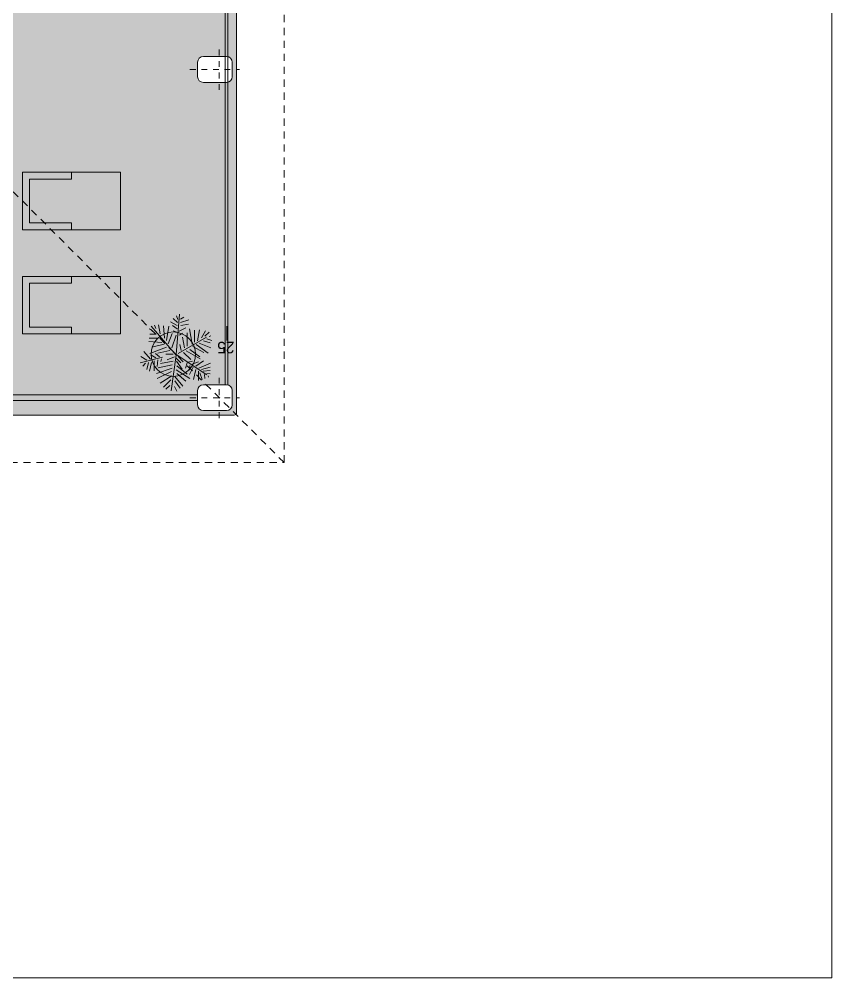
# Model space of a CAD drawing. Header units: metres. Extents: x 113 to 2416, y -346 to 476.
# Drawn here: x 230.86 to 244.97, y -177.08 to -160.43 of the extents above; entities that cross this region are included whole.
import ezdxf

# ---------------------------------------------------------------- set-up
doc = ezdxf.new("R2010")
doc.units = ezdxf.units.M
for name, pattern in [('0', [0]), ('CONTINUA', [0]), ('DASHED', [0.75, 0.5, -0.25]), ('HIDDEN2', [0.1875, 0.125, -0.0625])]:
    doc.linetypes.add(name, pattern=pattern)
doc.layers.get('0').update_dxf_attribs({"color": 250, "linetype": '0', "lineweight": 20})
doc.layers.get('Defpoints').update_dxf_attribs({"color": 6})
for name, color, linetype, lineweight in [('3.13 T.PRSENTACION', 252, 'CONTINUA', 0), ('A-WALL', 250, 'Continuous', 20), ('baños', 140, 'Continuous', 0), ('EJES', 43, 'DASHED', 0), ('MOBILIARIOS', 252, 'Continuous', 0), ('muros bajitos', 252, 'Continuous', 5), ('piso', 253, 'Continuous', 0), ('SE-3', 253, 'Continuous', 5)]:
    doc.layers.add(name, color=color, linetype=linetype, lineweight=lineweight)
doc.layers.add('ARBOLES CTB', color=7, linetype='Continuous', lineweight=0, true_color=0x4f6a34, transparency=0.3)
doc.layers.add('Techos 1', color=7, linetype='HIDDEN2', lineweight=9, true_color=0x42391a)
doc.styles.get("Standard").update_dxf_attribs({"font": 'arial.ttf', "height": 0.1875})
doc.styles.add('TRESTRECE', font='')
doc.styles.get('TRESTRECE').set_extended_font_data('Champagne & Limousines')

# ---------------------------------------------------------------- blocks, each defined once
blk = doc.blocks.new('A$C309F5F81')
at = {"linetype": 'ByBlock'}
for p, q in [((0.603455579811623, 0.8168629216988386), (0.4992800798116264, 0.9057904216988497)), ((0.6136189964782375, 0.8664082550321943), (0.5640721631448855, 0.9489838383655176)), ((0.5742355798116137, 0.6593341716988554), (0.6491911631449625, 0.9553357550321486)), ((0.6568137464782353, 0.8841937550321965), (0.6961971631449728, 0.9197647550321442)), ((0.5492164131449613, 0.4753283383655109), (0.1601556631449625, 0.8085645050321766)), ((0.2183837464783096, 0.790721505032149), (0.1980568298116054, 0.8377260883655246)), ((0.2680613298115873, 0.7444505050321588), (0.2680613298115873, 0.8282964216988482)), ((0.3188785798116101, 0.7101498383655205), (0.3226899131449841, 0.8359188383655116)), ((0.3773184964782672, 0.6656860883654865), (0.3658846631449819, 0.8397300050321626)), ((0.4014567464782317, 0.6351966716988606), (0.4408401631449692, 0.8003478383655072)), ((0.4408401631449692, 0.6034368383655071), (0.5272295798116033, 0.8282964216988482)), ((0.5818581631448865, 0.7482616716988666), (0.5424747464782627, 0.8130517550321876)), ((0.6237824964783272, 0.7698583383655198), (0.7559074964783008, 0.7698583383655198)), ((0.6453798298115885, 0.8448115883654843), (0.7381214131449383, 0.8664082550321943)), ((0.6453798298115885, 0.8054293383655242), (0.7635300798115736, 0.8308372550321899)), ((0.2627119131449831, 0.6875512550321439), (0.1407504131449855, 0.7104183383655247)), ((0.1919754131449167, 0.7471233383655083), (0.1449694131449064, 0.7623680050321688)), ((0.3226899131449841, 0.6313855050321528), (0.1575336631449886, 0.6428190050321625)), ((0.4878461631449795, 0.5602434216988392), (0.5196069964782168, 0.7177722550321839)), ((0.5704243298116012, 0.6987163383655108), (0.5246887464782617, 0.7520728383655175)), ((0.5958329964782365, 0.6694972550321943), (0.6314050798116, 0.6809308383655086)), ((0.609807746478225, 0.720313005032164), (0.6987379964783145, 0.7304761716988644)), ((0.6263233298115551, 0.5170500883655329), (0.6618954964782802, 0.6822012550321794)), ((0.6771406631449395, 0.5284835883654857), (0.7165240798115633, 0.713961088365533)), ((0.7203354131449373, 0.5284835883654857), (0.7914795798115506, 0.736828171698857)), ((0.7673414131449476, 0.5361060050321491), (0.8588125798116266, 0.7292057550321935)), ((0.8232404131449016, 0.5322948383654982), (0.9248750798115566, 0.6898235883654813)), ((0.8778690798115463, 0.5475395050321588), (0.9769628298116118, 0.6428190050321625)), ((0.1105276631449783, 0.4560711716988628), (0.05716949647825231, 0.5157796716988621)), ((0.1517239131449628, 0.4599320883655302), (0.1029049964782303, 0.5526210883654805)), ((0.1971257464783207, 0.4622022550321496), (0.1499110798116021, 0.5234020883655255)), ((0.3506394131449611, 0.6034368383655071), (0.1600744964782166, 0.5729474216988244)), ((0.2425276631449265, 0.4641480883655156), (0.2210552464782154, 0.5157796716988621)), ((0.3976454131449714, 0.5831105050321632), (0.2566274131449404, 0.5272132550321764)), ((0.452274079811616, 0.5322948383654982), (0.2794951631449862, 0.473856671698865)), ((0.5348521631449898, 0.5132389216988251), (0.5348521631449898, 0.6148703383655167)), ((0.5492164131449613, 0.4753283383655109), (1.023968829811622, 0.5399171716988569)), ((0.5704243298116012, 0.496723755032189), (0.609807746478225, 0.5958145050321484)), ((0.9528245798116473, 0.5602434216988392), (1.003641913144918, 0.6110591716988658)), ((0.5388216631449154, 0.4769296716988372), (-3.521734015521361e-09, 0.4306633383655019)), ((0.0711442464782408, 0.452260005032155), (0.02413816314498263, 0.4700455050321573)), ((0.06733291314498047, 0.4166890050321506), (0.04192424647823145, 0.3734956716988442)), ((0.1105276631449783, 0.4166890050321506), (0.07749641314495648, 0.3061647550321815)), ((0.1499110798116021, 0.4128778383654996), (0.1321249964782396, 0.3087055883655232)), ((0.2253398298116167, 0.4339873383655224), (0.1816718298115916, 0.3455470050321985)), ((0.2794245798116322, 0.4319315050321499), (0.2540159131448831, 0.3887381716988436)), ((0.5258492464782307, 0.4487156716988459), (0.3074447464783248, 0.06733083836548914)), ((0.448462746478242, 0.3633325050321439), (0.3074447464783248, 0.3900107550321756)), ((0.484034913144967, 0.406525838365507), (0.4052680798116057, 0.4255817550321801)), ((0.5388216631449154, 0.4769296716988372), (0.8105360798115839, 0.06606042169881832)), ((0.5869399131449313, 0.473856671698865), (0.6491911631449625, 0.4141482550321705)), ((0.6301346631449292, 0.468775171698848), (0.7355805798115966, 0.3950923383654974)), ((0.6923858298115988, 0.4649639216988355), (0.8029134964783111, 0.3277615050321963)), ((0.744473579811654, 0.473856671698865), (0.8588125798116266, 0.2921904216988302)), ((0.7952909131449246, 0.4649639216988355), (0.8981959964782504, 0.3468173383655078)), ((0.8346743298115484, 0.4929125883654812), (0.9642584964782941, 0.3861995883655247)), ((0.8931142464783193, 0.4929125883654812), (0.988396663144897, 0.4217705883655292)), ((0.9680697464783066, 0.496723755032189), (1.031591413144895, 0.4649639216988355)), ((0.4014567464782317, 0.2604305883655336), (0.1969170798116124, 0.2960016716988427)), ((0.4255949964783099, 0.3277615050321963), (0.2515456631448956, 0.3277615050321963)), ((0.4726009964783202, 0.2921904216988302), (0.5704243298116012, 0.1575287550321711)), ((0.4916574964782399, 0.3391950050321491), (0.5983738298115782, 0.1537175883655202)), ((0.5131208298116121, 0.377038755032185), (0.6071328298116327, 0.2792185050321443)), ((0.6404348298115679, 0.3125194216988341), (0.6264599964782178, 0.2578925050321565)), ((0.6707884964782238, 0.2629714216988184), (0.635216413144974, 0.1740438383655025)), ((0.6517346631449641, 0.3294928383654785), (0.7203379964782357, 0.3510895050321885)), ((0.6843584964782963, 0.2931928383654956), (0.7491505798115554, 0.2957335883655325)), ((0.7101719131449613, 0.2489970883655239), (0.8067248298115715, 0.2947312550321719)), ((0.3582619964782339, 0.1892885883655246), (0.2083509964782593, 0.1626103383654929)), ((0.3735072464782547, 0.22867075503218), (0.2159735798116458, 0.22867075503218)), ((0.3150673298115976, 0.1346616716988471), (0.2235961631449186, 0.08384592169882055)), ((0.3862115798115724, 0.1664215050321438), (0.448462746478242, 0.01270392169881163)), ((0.4052680798116057, 0.205803671698856), (0.5196069964782168, 0.04827492169881609)), ((0.4332175798115827, 0.2528082550321749), (0.511984413144944, 0.1067130050321445)), ((0.6961971631449728, 0.2134260883655195), (0.6237824964783272, 0.1092538383654862)), ((0.7203354131449373, 0.1702326716988516), (0.653002413144975, 0.0165150883655194)), ((0.7381214131449383, 0.1346616716988471), (0.7101719131449613, 0.02032625503217034)), ((0.7381214131449383, 0.2134260883655195), (0.8740577464782859, 0.2413747550321652)), ((0.7635300798115736, 0.1740438383655025), (0.8880324964782744, 0.1765846716988442)), ((0.7851274131449486, 0.1562583383655003), (0.8740577464782859, 0.1270393383654884)), ((0.2947404131448934, 0.09146833836548396), (0.2401117464782487, 0.03175983836548468)), ((0.2985516631449059, 0.03557100503219246), (0.2909290798116331, 0.01270392169881163)), ((0.3303124964782569, 0.06351967169883821), (0.3506394131449611, 5.032187999631788e-09)), ((0.3544507464782214, 0.1105241716988523), (0.3811298298116412, 0.02032625503217034)), ((0.7635300798115736, 0.113065005032194), (0.7533666631449591, 0.02032625503217034)), ((0.792750079811583, 0.06606042169881832), (0.7991022464782986, 0.02032625503217034)), ((0.8067248298115715, 0.09527950503219174), (0.8600829964782974, 0.09146833836548396)), ((0.8245108298115724, 0.04827492169881609), (0.8422969131449349, 0.04192300503218505))]:
    blk.add_line(p, q, dxfattribs=at)
blk = doc.blocks.new('PL BASE 2N NASAS 09')
at = {"layer": 'A-WALL'}
for points in [[(184.4975462980298, -19.51080580496571), (184.0975462980298, -19.51080580496571, -0.414213562373095), (183.9975462980298, -19.41080580496569), (183.9975462980298, -19.1608058049658, -0.414213562373095), (184.0975462980298, -19.06080580496578), (184.4975462980298, -19.06080580496578, -0.414213562373095), (184.5975462980298, -19.1608058049658), (184.5975462980298, -19.41080580496569, -0.414213562373095)], [(184.4975462980299, -25.21172817270022), (184.0975462980299, -25.21172817270022, -0.414213562373095), (183.9975462980299, -25.1117281727002), (183.9975462980299, -24.86172817270031, -0.414213562373095), (184.0975462980299, -24.76172817270029), (184.4975462980299, -24.76172817270029, -0.414213562373095), (184.5975462980299, -24.86172817270031), (184.5975462980299, -25.1117281727002, -0.414213562373095)]]:
    blk.add_lwpolyline(points, format="xyb", close=True, dxfattribs=at)
at = {"layer": 'muros bajitos'}
for p, q in [((184.4743658247458, -11.3617281727376), (184.4743658247458, -24.76172817273761)), ((184.5243658247458, -11.35806460998256), (184.5243658247458, -24.76539173549264)), ((183.9975462263344, -24.93459745210998), (179.5975462263343, -24.93459745210998)), ((183.9975462263344, -25.03459745211001), (179.5975462263343, -25.03459745211001))]:
    blk.add_line(p, q, dxfattribs=at)
at = {"layer": 'piso'}
for p, q in [((184.6725462980297, -5.174908574326204), (184.6725462980299, -25.24854777111161)), ((179.5675462263342, -25.28854777111161), (184.6325462980299, -25.28854777111161))]:
    blk.add_line(p, q, dxfattribs=at)
blk.add_arc((184.6325462980299, -25.24854777111161), 0.04, 270, 3.180554681463517e-13, dxfattribs=at)
at = {"layer": 'Techos 1'}
for p, q in [((185.4975462980299, -26.11172817273751), (185.4975462980297, -4.311728172737475)), ((185.4975462980299, -26.11172817273751), (180.5083658886493, -21.12254776335566)), ((160.0475462980295, -26.11172817273757), (185.4975462980299, -26.11172817273751))]:
    blk.add_line(p, q, dxfattribs=at)
at = {"layer": 'baños', "linetype": 'Continuous', "flags": 8}
for tag, p in [('MODELNUMBER', (167.1329024166141, -5.630616461235325, 2.857834639711941e-07)), ('TRADENAME', (167.1329024166694, -5.630658418648187, 2.857834639711941e-07)), ('MATERIAL', (167.132902416781, -5.630742991131916, 2.857834639711941e-07)), ('PRODUCT', (167.1329024167253, -5.630700704890165, 2.857834639711941e-07)), ('MODELNUMBER', (168.3076463902173, -5.630616461235325, 2.857834639711941e-07)), ('TRADENAME', (168.3076463902726, -5.630658418648187, 2.857834639711941e-07)), ('MATERIAL', (168.3076463903842, -5.630742991131916, 2.857834639711941e-07)), ('PRODUCT', (168.3076463903285, -5.630700704890165, 2.857834639711941e-07))]:
    blk.add_attdef(tag, p, '', height=2.537174511142602e-05, rotation=180.0000755047861, dxfattribs=at)
at = {"layer": 'baños', "linetype": 'Continuous'}
for tag, p, rotation in [('MODELNUMBER', (169.2428197568918, -19.70646632265289), 180.0000755047722), ('TRADENAME', (169.2427792151639, -19.70642399073245), 180.0000755047722), ('MATERIAL', (169.2430061964403, -19.70633932648513), 180.0000755047722), ('PRODUCT', (169.2430045678992, -19.70638165846137), 180.0000755047722), ('MODELNUMBER', (169.9523880079747, -19.70646632280497), 179.9999244952277), ('TRADENAME', (169.9523880080304, -19.7064239908311), 179.9999244952277), ('MATERIAL', (169.952388008142, -19.7063393268829), 179.9999244952277), ('PRODUCT', (169.9523880080861, -19.706381658857), 179.9999244952277)]:
    blk.add_attdef(tag, p, '', height=2.5399184405861e-05, rotation=rotation, dxfattribs=at)
blk = doc.blocks.new('PL MUEBLES 2N NASAS 09')
at = {"layer": '3.13 T.PRSENTACION', "transparency": 33554508}
blk.add_line((234.4192054241302, 38.9731996243963), (234.4192054241302, 38.7231996243963), dxfattribs=at)
at = {"layer": 'EJES', "ltscale": 0.03}
for p, q in [((234.2868248182428, 43.07666285043166), (234.2868248182428, 43.80170276314547)), ((233.7786387441862, 43.43120150271923), (234.6413634705308, 43.43120150271923)), ((234.2868248182427, 37.37574048269715), (234.2868248182427, 38.10078039541096)), ((233.7786387441861, 37.73027913498473), (234.6413634705307, 37.73027913498473))]:
    blk.add_line(p, q, dxfattribs=at)
at = {"layer": 'MOBILIARIOS'}
for p, q in [((230.8717521683628, 40.64535178486574), (230.8717521683628, 41.64535178486574)), ((230.8717521683628, 41.64535178486574), (232.5717521683629, 41.64535178486574)), ((231.721752168363, 41.64535178486574), (231.721752168363, 41.52535178486585)), ((232.5717521683629, 41.64535178486574), (232.5717521683629, 40.64535178486574)), ((230.991752168363, 40.76535178486563), (230.991752168363, 41.52535178486585)), ((231.721752168363, 41.52535178486585), (230.991752168363, 41.52535178486585)), ((232.5717521683629, 40.64535178486574), (230.8717521683628, 40.64535178486574)), ((231.721752168363, 40.76535178486563), (230.991752168363, 40.76535178486563)), ((231.721752168363, 40.64535178486574), (231.721752168363, 40.76535178486563)), ((230.8717521683628, 38.83769051129082), (230.8717521683628, 39.83769051129082)), ((230.8717521683628, 39.83769051129082), (232.5717521683629, 39.83769051129082)), ((231.721752168363, 39.83769051129082), (231.721752168363, 39.71769051129093)), ((232.5717521683629, 39.83769051129082), (232.5717521683629, 38.83769051129082)), ((230.991752168363, 38.95769051129071), (230.991752168363, 39.71769051129093)), ((231.721752168363, 39.71769051129093), (230.991752168363, 39.71769051129093)), ((232.5717521683629, 38.83769051129082), (230.8717521683628, 38.83769051129082)), ((231.721752168363, 38.95769051129071), (230.991752168363, 38.95769051129071)), ((231.721752168363, 38.83769051129082), (231.721752168363, 38.95769051129071))]:
    blk.add_line(p, q, dxfattribs=at)
at = {"layer": 'piso'}
blk.add_circle((233.4891124978114, 38.48599756995301), 0.3854807164790452, dxfattribs=at)
blk.add_blockref('PL BASE 2N NASAS 09', (49.91427858474094, 62.7170073077223))
at = {"layer": 'ARBOLES CTB', "xscale": -1.298522266356366, "yscale": 1.298522266356366, "zscale": 1.298522266356366, "rotation": 90}
blk.add_blockref('A$C309F5F81', (234.1555646655981, 39.18051501300565), dxfattribs=at)
at = {"layer": '3.13 T.PRSENTACION', "transparency": 33554508, "insert": (234.5493753604544, 38.5006750815414), "char_height": 0.2, "attachment_point": 1, "rotation": 180, "style": 'TRESTRECE'}
blk.add_mtext_dynamic_manual_height_columns('25', width=1.29241607807289, gutter_width=1, heights=[0], dxfattribs=at)

msp = doc.modelspace()

# ---------------------------------------------------------------- hatches: boundary and pattern name
at = {"layer": 'SE-3', "true_color": 0xffc78f, "transparency": 33554483}
h = msp.add_hatch(color=31, dxfattribs=at)
h.dxf.hatch_style = 1
edge = h.paths.add_edge_path()
edge.add_line((234.1118248828085, -147.6787430245666), (234.0618248827708, -147.6787430245666))
edge.add_arc((234.0618248827708, -147.5787430245665), 0.1000000000000227, 180, 270, ccw=False)
edge.add_line((233.9618248827708, -147.5787430245665), (233.9618248827708, -147.4537430246039))
edge.add_line((233.9618248827708, -147.4537430246039), (229.5618248827708, -147.4537430246039))
edge.add_line((229.5618248827708, -147.4537430246039), (229.5618248827708, -148.3887575959888))
edge.add_line((229.5618248827708, -148.3887575959888), (229.5618248827722, -149.400837902809))
edge.add_line((229.5618248827722, -149.400837902809), (230.1453980646193, -149.0601586616061))
edge.add_line((230.1453980646193, -149.0601586616061), (230.160667409695, -149.0863145854571))
edge.add_arc((229.3624557992877, -149.3887109115485), 0.8535720901145886, -76.4926385602086, 20.748807315706927, ccw=False)
edge.add_line((229.561824882763, -150.2186731285059), (229.5618248827631, -150.23588384241))
edge.add_arc((229.362181853888, -151.0657802058459), 0.8535720901145907, -17.181386444612883, 76.47372620795852, ccw=False)
edge.add_line((230.1776627583398, -151.3179234339865), (230.4726444733902, -151.3179234339865))
edge.add_line((230.4726444733902, -151.3179234339865), (234.1118248828085, -147.6787430245666))
edge = h.paths.add_edge_path()
edge.add_line((230.1453986187543, -149.0601596108225), (229.5465560918169, -149.4097528135658))
edge.add_line((229.5465560918169, -149.4097528135658), (229.561824882763, -150.2186731285059))
edge.add_arc((229.3666580736794, -149.394124992179), 0.8473309344571432, 283.3165756940752, 383.212228695693)
edge = h.paths.add_edge_path()
edge.add_line((229.5618248827631, -150.23588384241), (229.5618248827682, -150.975128347799))
edge.add_line((229.5618248827682, -150.975128347799), (230.0438102440502, -151.3179247066967))
edge.add_line((230.0438102440502, -151.3179247066967), (230.1776627583398, -151.3179234339865))
edge.add_arc((229.362181853888, -151.0657802058459), 0.8535720901146279, 342.8186135553871, 436.4737262079585)
edge = h.paths.add_edge_path()
edge.add_line((230.4726444733902, -151.3179234339865), (230.1776627583398, -151.3179234339865))
edge.add_arc((229.3621818538882, -151.065780205846), 0.8535720901144566, 339.2324744177048, 342.8186135553855, ccw=False)
edge.add_line((230.1602946302173, -151.3684372878425), (230.145016740937, -151.3945882218734))
edge.add_line((230.145016740937, -151.3945882218734), (230.0137907728898, -151.3179234339865))
edge.add_line((230.0137907728898, -151.3179234339865), (229.5618248827706, -151.3179234339865))
edge.add_line((229.5618248827706, -151.3179234339865), (229.5618248827757, -152.0687575960346))
edge.add_line((229.5618248827757, -152.0687575960346), (229.5618248823491, -153.9887706929624))
edge.add_line((229.5618248823491, -153.9887706929624), (229.5618248757619, -160.468692988372))
edge.add_line((229.5618248757619, -160.468692988372), (229.5618248828334, -162.3887284529975))
edge.add_line((229.5618248828334, -162.3887284529975), (229.5618248828166, -163.139562615222))
edge.add_line((229.5618248828166, -163.139562615222), (230.0143273571776, -163.139562615222))
edge.add_line((230.0143273571776, -163.139562615222), (230.1455394548771, -163.0629059306647))
edge.add_line((230.1455394548771, -163.0629059306647), (230.107615943455, -163.8084793679135))
edge.add_arc((229.9428121150796, -163.4529128821943), 0.3919028293006768, 53.08821326406428, 294.8675586777856, ccw=False)
edge.add_line((230.1781829667208, -163.139562615222), (230.4726444733903, -163.139562615222))
edge.add_line((230.4726444733903, -163.139562615222), (230.4726444733902, -151.3179234339865))
h.paths.add_polyline_path([(229.5618248827682, -150.975128347799), (229.5618248827688, -151.053876084107), (230.0137907728898, -151.3179234339865), (230.0438102440502, -151.3179247066967)], flags=17)
h.paths.add_polyline_path([(229.5618248827688, -151.053876084107), (229.5618248827706, -151.3179234339865), (230.0137907728898, -151.3179234339865)], flags=17)
h.paths.add_polyline_path([(230.1453986187543, -149.0601596108225), (230.1453980646193, -149.0601586616061), (229.5618248827574, -149.4008379028176), (229.5465560918169, -149.4097528135658)], flags=0)
edge = h.paths.add_edge_path()
edge.add_line((234.5968248827708, -147.1519246989027), (229.5318248110752, -147.1519246989027))
edge.add_arc((229.5318248110753, -147.1919246989028), 0.04000000000004889, 90.0000000000814, 167.7626403239091)
edge.add_line((229.4927336953826, -147.1834462159072), (229.4918248110752, -147.2287442972768))
edge.add_line((229.4918248110752, -147.2287442972768), (229.5218248827708, -147.2287442972768))
edge.add_arc((229.5218248827708, -147.2687442972768), 0.03999999999996362, -4.069988790433854e-11, 90.0000000000407, ccw=False)
edge.add_line((229.5618248827708, -147.2687442972768), (229.5618248827708, -147.4537430246039))
edge.add_line((229.5618248827708, -147.4537430246039), (233.9618248827708, -147.4537430246039))
edge.add_line((233.9618248827708, -147.4537430246039), (233.9618248827708, -147.3287442972767))
edge.add_arc((234.0618248827708, -147.3287442972767), 0.1000000000000227, 90, 180, ccw=False)
edge.add_line((234.0618248827708, -147.2287442972767), (234.4618248827708, -147.2287442972767))
edge.add_arc((234.4618248827708, -147.3287442972767), 0.09999999999999432, 44.99999999998852, 90, ccw=False)
edge.add_line((234.5325355608894, -147.2580336191581), (234.6260043170185, -147.1645648630666))
edge.add_arc((234.5968248827707, -147.1919246989028), 0.04000000000007836, 43.15669113182741, 89.99999999995929)
edge = h.paths.add_edge_path()
edge.add_line((234.4886444094868, -147.6787430245666), (234.1118248828085, -147.6787430245666))
edge.add_line((234.1118248828085, -147.6787430245666), (230.4726444733902, -151.3179234339865))
edge.add_line((230.4726444733902, -151.3179234339865), (230.4726444733903, -163.139562615222))
edge.add_line((230.4726444733903, -163.139562615222), (234.111824882734, -166.7787430245667))
edge.add_line((234.111824882734, -166.7787430245667), (234.4886444094868, -166.7787430245667))
edge.add_line((234.4886444094868, -166.7787430245667), (234.4886444094868, -161.5278206568321))
edge.add_line((234.4886444094868, -161.5278206568321), (234.0618248827708, -161.5278206568321))
edge.add_arc((234.0618248827708, -161.4278206568321), 0.1000000000000227, 180, 270, ccw=False)
edge.add_line((233.9618248827708, -161.4278206568321), (233.9618248827708, -161.1778206568322))
edge.add_arc((234.0618248827708, -161.1778206568322), 0.1000000000000227, 90, 180, ccw=False)
edge.add_line((234.0618248827708, -161.0778206568322), (234.4886444094868, -161.0778206568322))
edge.add_line((234.4886444094868, -161.0778206568322), (234.4886444094868, -153.3787430245667))
edge.add_line((234.4886444094868, -153.3787430245667), (234.0618248827708, -153.3787430245667))
edge.add_arc((234.0618248827708, -153.2787430245666), 0.1000000000000227, 180, 270, ccw=False)
edge.add_line((233.9618248827708, -153.2787430245666), (233.9618248827708, -153.0287430245667))
edge.add_arc((234.0618248827708, -153.0287430245667), 0.09999999999999432, 89.99999999998369, 180, ccw=False)
edge.add_line((234.0618248827708, -152.9287430245667), (234.4886444094868, -152.9287430245667))
edge.add_line((234.4886444094868, -152.9287430245667), (234.4886444094868, -147.6787430245666))
edge = h.paths.add_edge_path(flags=16)
edge.add_arc((231.5761024920778, -157.9657101734798), 0.08654518812585366, 0, 360)
edge = h.paths.add_edge_path()
edge.add_arc((234.5968248827714, -147.1919234261923), 0.03999999999939519, 359.9999999996336, 403.1566911320836)
edge.add_line((234.6260043170185, -147.1645635903564), (234.5325355609082, -147.2580323464667))
edge.add_arc((234.4618248827708, -147.3287430245666), 0.09999999999998473, 0, 44.99999998477739, ccw=False)
edge.add_line((234.5618248827708, -147.3287430245666), (234.5618248827708, -147.5787430245665))
edge.add_arc((234.4618248827708, -147.5787430245665), 0.09999999999999432, -74.44309708617828, 0, ccw=False)
edge.add_line((234.4886444094868, -147.6750794817711), (234.4886444094868, -152.9324065673621))
edge.add_arc((234.4618248827708, -153.0287430245667), 0.1000000000000056, 0, 74.44309708617828, ccw=False)
edge.add_line((234.5618248827708, -153.0287430245667), (234.5618248827708, -153.2787430245666))
edge.add_arc((234.4618248827708, -153.2787430245666), 0.09999999999999432, -74.44309708617828, 0, ccw=False)
edge.add_line((234.4886444094868, -153.3750794817712), (234.4886444094868, -161.0814841996276))
edge.add_arc((234.4618248827708, -161.1778206568322), 0.1000000000000056, 0, 74.44309708617828, ccw=False)
edge.add_line((234.5618248827708, -161.1778206568322), (234.5618248827708, -161.4278206568321))
edge.add_arc((234.4618248827708, -161.4278206568321), 0.09999999999999432, -74.44309708617828, 0, ccw=False)
edge.add_line((234.4886444094868, -161.5241571140367), (234.4886444094868, -166.782406567362))
edge.add_arc((234.4618248827709, -166.8787430245667), 0.1000000000000375, 0, 74.44309708623399, ccw=False)
edge.add_line((234.5618248827709, -166.8787430245667), (234.5618248827709, -167.1287430245666))
edge.add_arc((234.4618248827703, -167.1287430245663), 0.1000000000005912, 314.9999999851113, 359.99999999985346, ccw=False)
edge.add_line((234.532535560871, -167.1994537027038), (234.6260043170006, -167.2929224588334))
edge.add_arc((234.5968248827703, -167.2655626229777), 0.04000000000060646, 316.8433088308209, 359.9999999996336)
edge.add_line((234.6368248827709, -167.265562622978), (234.6368248827708, -147.1919234261926))
edge = h.paths.add_edge_path()
edge.add_line((233.9618248827709, -167.0516123039764), (229.5618248827708, -167.0516123039764))
edge.add_line((229.5618248827708, -167.0516123039764), (229.5618248827708, -167.1887430245666))
edge.add_arc((229.5218248827708, -167.1887430245666), 0.03999999999999204, -90, 0, ccw=False)
edge.add_line((229.5218248827708, -167.2287430245666), (229.4918248110752, -167.2287430245666))
edge.add_line((229.4918248110752, -167.2287430245666), (229.4918248110752, -167.265562622978))
edge.add_arc((229.5318248110752, -167.265562622978), 0.03999999999999204, 180, 270)
edge.add_line((229.5318248110752, -167.305562622978), (234.5968248827709, -167.305562622978))
edge.add_arc((234.5968248827709, -167.265562622978), 0.03999999999999204, 270, 316.8433088305034)
edge.add_line((234.6260043170006, -167.2929224588334), (234.532535560871, -167.1994537027038))
edge.add_arc((234.4618248827706, -167.128743024566), 0.1000000000006278, 270.00000000014654, 314.99999998484645, ccw=False)
edge.add_line((234.4618248827709, -167.2287430245666), (234.0618248827709, -167.2287430245666))
edge.add_arc((234.0618248827709, -167.1287430245666), 0.1000000000000227, 180, 270, ccw=False)
edge.add_line((233.9618248827709, -167.1287430245666), (233.9618248827709, -167.0516123039764))
edge = h.paths.add_edge_path()
edge.add_line((230.4726444733903, -163.139562615222), (230.1781829667208, -163.139562615222))
edge.add_arc((229.3627045678281, -163.3917139466921), 0.8535720901146124, -76.50981148086129, 17.181955786327876, ccw=False)
edge.add_line((229.5618248827503, -164.2217358820697), (229.5618248827503, -164.2386956345586))
edge.add_arc((229.3629785132277, -165.0687832409896), 0.853572090114624, -20.748807315696695, 76.52872097409289, ccw=False)
edge.add_line((230.1611901236351, -165.3711795670809), (230.1459207785594, -165.397335490932))
edge.add_line((230.1459207785594, -165.397335490932), (229.5618248827504, -165.0563510989761))
edge.add_line((229.5618248827504, -165.0563510989761), (229.5618248827504, -166.0910284531525))
edge.add_line((229.5618248827504, -166.0910284531525), (229.5618248827664, -166.9516123039764))
edge.add_line((229.5618248827664, -166.9516123039764), (233.9618248827709, -166.9516123039764))
edge.add_line((233.9618248827709, -166.9516123039764), (233.9618248827709, -166.8787430245667))
edge.add_arc((234.0618248827709, -166.8787430245667), 0.1000000000000227, 90, 180, ccw=False)
edge.add_line((234.0618248827709, -166.7787430245667), (234.111824882734, -166.7787430245667))
edge.add_line((234.111824882734, -166.7787430245667), (230.4726444733903, -163.139562615222))
h.paths.add_polyline_path([(233.9618248827709, -166.9516123039764), (229.5618248827708, -166.9516123039764), (229.5618248827708, -167.0516123039764), (233.9618248827709, -167.0516123039764)])
h.paths.add_polyline_path([(230.0143273571776, -163.139562615222), (229.5618248827503, -163.139562615222), (229.5618248827503, -163.1395638879322)], flags=0)
h.paths.add_polyline_path([(230.1076159434551, -163.8084793679136), (230.1455394548771, -163.0629059306647), (230.0143273571776, -163.139562615222), (230.0743674081768, -163.139562615222)], flags=16)
h.paths.add_polyline_path([(230.0743674081768, -163.139562615222), (230.0143273571776, -163.139562615222), (229.5618248827503, -163.1395638879322), (229.5618248827503, -163.4390000252071)], flags=16)
edge = h.paths.add_edge_path(flags=17)
edge.add_line((230.1781829667208, -163.139562615222), (230.0743674081768, -163.139562615222))
edge.add_line((230.0743674081768, -163.139562615222), (229.5618248827503, -163.4390000252071))
edge.add_line((229.5618248827503, -163.4390000252071), (229.5618248827503, -164.2217358820697))
edge.add_arc((229.3627045678281, -163.3917139466921), 0.8535720901146236, 283.4901885191387, 377.1819557863279)
edge = h.paths.add_edge_path(flags=17)
edge.add_line((229.5618248827503, -164.2386956345586), (229.5618248827504, -165.0563510989761))
edge.add_line((229.5618248827504, -165.0563510989761), (230.1459207785594, -165.397335490932))
edge.add_line((230.1459207785594, -165.397335490932), (230.1611901236352, -165.3711795670807))
edge.add_arc((229.3629785132277, -165.0687832409896), 0.8535720901146474, 339.251192684315, 436.5287209740911)
h.paths.add_polyline_path([(229.5618248827504, -165.021281213593), (229.5618248827504, -165.0563510989761), (230.1459207785594, -165.397335490932), (230.1611901236351, -165.3711795670809)], flags=16)
edge = h.paths.add_edge_path(flags=17)
edge.add_line((230.1776627583398, -151.3179234339865), (230.073830823889, -151.3179234339865))
edge.add_line((230.073830823889, -151.3179234339865), (230.1602946302173, -151.3684372878425))
edge.add_arc((229.362181853888, -151.0657802058458), 0.8535720901147061, 339.2324744176929, 342.8186135553767)
h.paths.add_polyline_path([(230.073830823889, -151.3179234339865), (230.0137907728898, -151.3179234339865), (230.145016740937, -151.3945882218734), (230.1602946302173, -151.3684372878425)], flags=16)
edge = h.paths.add_edge_path(flags=16)
edge.add_line((230.1076159434551, -163.8084793679136), (230.0743674081768, -163.139562615222))
edge.add_line((230.0743674081768, -163.139562615222), (230.1781829667208, -163.139562615222))
edge.add_arc((229.9428121150812, -163.4529128821946), 0.3919028292999666, 53.0882132642604, 294.8675586775965)

# ---------------------------------------------------------------- linework, layer by layer
at = {"layer": 'Defpoints', "lineweight": 13}
msp.add_lwpolyline([(188.6752055845864, -136.2928105538242), (244.9732912130713, -136.2928105538242), (244.9732912130713, -177.0818144592074), (188.6752055845864, -177.0818144592074)], close=True, dxfattribs=at)

# ---------------------------------------------------------------- block references
msp.add_blockref('PL MUEBLES 2N NASAS 09', (0.05000000000006821, -204.7340234322988))

doc.saveas('drawing.dxf')
